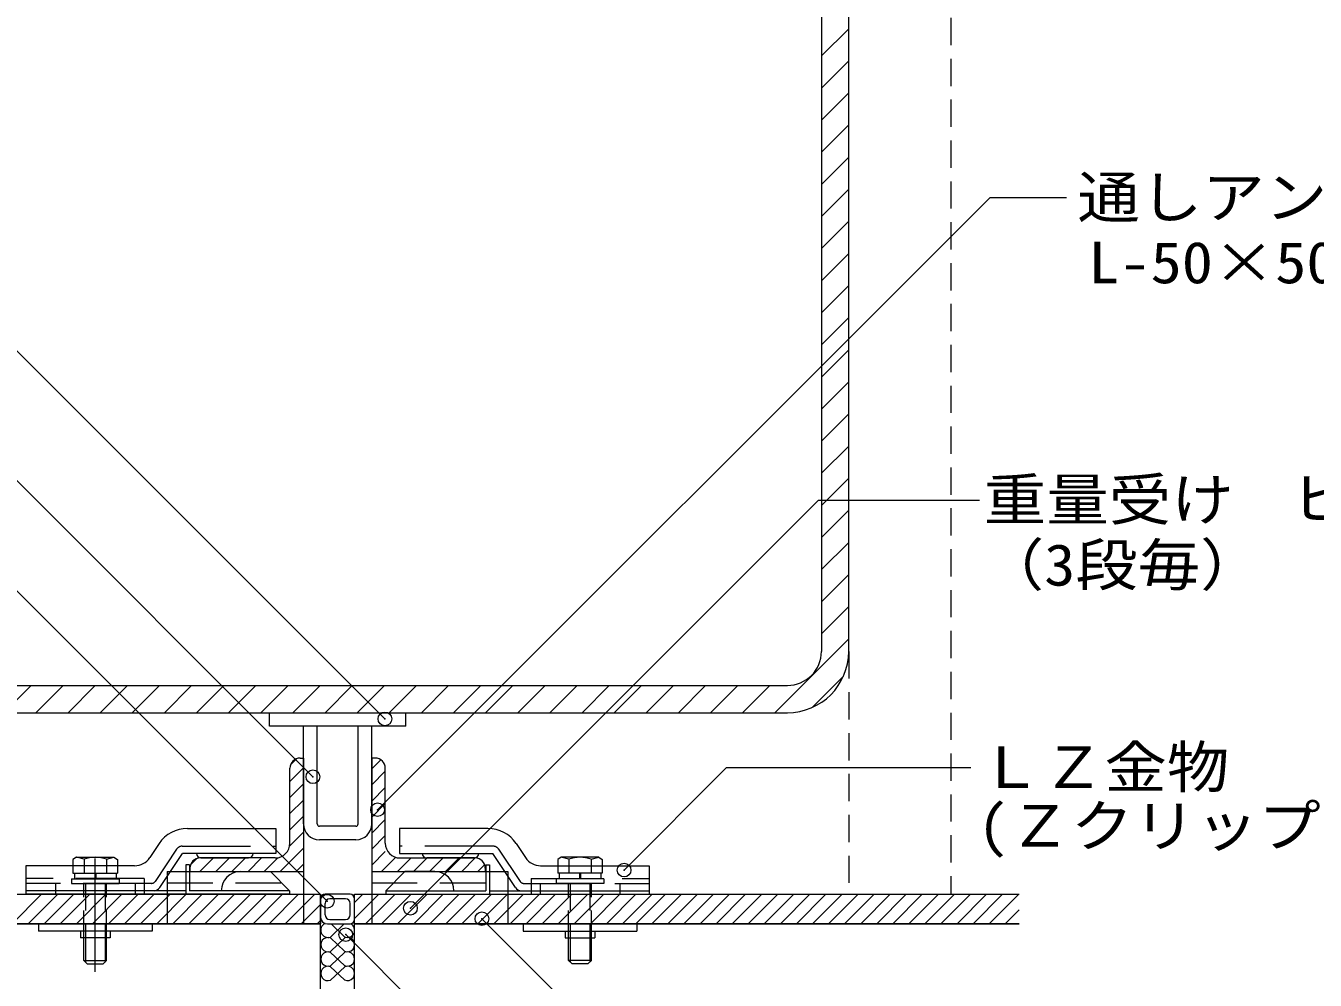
# Model space of a CAD drawing. Units: millimetres on the paper, enlarged 4 times, with parts at other scales. Extents: x -762 to 778, y -519 to 521.
# Drawn here: x -619.7 to -392.7, y 139.6 to 307.8 of the extents above; entities that cross this region are included whole.
import ezdxf
from ezdxf.enums import TextEntityAlignment as Align

# ---------------------------------------------------------------- set-up
doc = ezdxf.new("R2010")
doc.units = ezdxf.units.MM
doc.header["$LTSCALE"] = 4
doc.header["$PDMODE"] = 32
doc.header["$PDSIZE"] = 2.4
for name, pattern in [('CHAIN1', [8, 5, -1, 1, -1]), ('DASHED1', [1.8, 1.2, -0.6]), ('DASHED2', [3, 2, -1]), ('DASHED3', [4, 3, -1])]:
    doc.linetypes.add(name, pattern=pattern)
for name, color, linetype, lineweight in [('0-0_メース', 2, 'Continuous', 18), ('0-1_躯体', 7, 'Continuous', 18), ('0-2_金物', 2, 'Continuous', 18), ('0-3_鋼材', 3, 'Continuous', 18), ('0-4_その他資材', 7, 'Continuous', 18), ('0-9_部材名・寸法', 7, 'Continuous', 18)]:
    doc.layers.add(name, color=color, linetype=linetype, lineweight=lineweight)
doc.styles.add('ＭＳ ゴシック', font='')
doc.styles.get('ＭＳ ゴシック').set_extended_font_data('MS Gothic')

msp = doc.modelspace()

# ---------------------------------------------------------------- linework, layer by layer
at = {"layer": '0-0_メース'}
for p, q in [((-684.803, 154.757), (-567.803, 154.757)), ((-567.803, 130.757), (-567.803, 154.757)), ((-561.803, 130.757), (-561.803, 154.757)), ((-561.803, 154.757), (-444.803, 154.757)), ((-684.803, 149.557), (-567.803, 149.557)), ((-561.803, 149.557), (-444.803, 149.557))]:
    msp.add_line(p, q, dxfattribs=at)
at = {"layer": '0-1_躯体', "color": 3}
for p, q in [((-479.603, 355.957), (-479.603, 197.557)), ((-474.803, 197.557), (-474.803, 355.957)), ((-644.003, 191.557), (-485.603, 191.557)), ((-644.003, 186.757), (-485.603, 186.757))]:
    msp.add_line(p, q, dxfattribs=at)
at = {"layer": '0-1_躯体'}
for p, q in [((-479.603, 302.461), (-474.803, 307.261)), ((-479.603, 296.804), (-474.803, 301.604)), ((-479.603, 291.147), (-474.803, 295.947)), ((-479.603, 285.491), (-474.803, 290.291)), ((-479.603, 279.834), (-474.803, 284.634)), ((-479.603, 274.177), (-474.803, 278.977)), ((-479.603, 268.52), (-474.803, 273.32)), ((-479.603, 262.863), (-474.803, 267.663)), ((-479.603, 257.206), (-474.803, 262.006)), ((-479.603, 251.549), (-474.803, 256.349)), ((-479.603, 245.893), (-474.803, 250.693)), ((-479.603, 240.236), (-474.803, 245.036)), ((-479.603, 234.579), (-474.803, 239.379)), ((-479.603, 228.922), (-474.803, 233.722)), ((-479.603, 223.265), (-474.803, 228.065)), ((-479.603, 217.608), (-474.803, 222.408)), ((-479.603, 211.951), (-474.803, 216.751)), ((-479.603, 206.295), (-474.803, 211.095)), ((-479.603, 200.638), (-474.803, 205.438)), ((-487.827, 186.757), (-474.803, 199.781)), ((-481.257, 187.67), (-475.716, 193.211)), ((-623.591, 186.757), (-618.791, 191.557)), ((-617.934, 186.757), (-613.134, 191.557)), ((-612.278, 186.757), (-607.478, 191.557)), ((-606.621, 186.757), (-601.821, 191.557)), ((-600.964, 186.757), (-596.164, 191.557)), ((-595.307, 186.757), (-590.507, 191.557)), ((-589.65, 186.757), (-584.85, 191.557)), ((-583.993, 186.757), (-579.193, 191.557)), ((-578.336, 186.757), (-573.536, 191.557)), ((-572.68, 186.757), (-567.88, 191.557)), ((-567.023, 186.757), (-562.223, 191.557)), ((-561.366, 186.757), (-556.566, 191.557)), ((-555.709, 186.757), (-550.909, 191.557)), ((-550.052, 186.757), (-545.252, 191.557)), ((-544.395, 186.757), (-539.595, 191.557)), ((-538.739, 186.757), (-533.939, 191.557)), ((-533.082, 186.757), (-528.282, 191.557)), ((-527.425, 186.757), (-522.625, 191.557)), ((-521.768, 186.757), (-516.968, 191.557)), ((-516.111, 186.757), (-511.311, 191.557)), ((-510.454, 186.757), (-505.654, 191.557)), ((-504.797, 186.757), (-499.997, 191.557)), ((-499.141, 186.757), (-494.341, 191.557)), ((-493.484, 186.757), (-488.684, 191.557))]:
    msp.add_line(p, q, dxfattribs=at)
at = {"layer": '0-1_躯体', "color": 3}
for radius in [10.8, 6]:
    msp.add_arc((-485.603, 197.557), radius, 270, 0, dxfattribs=at)
at = {"layer": '0-2_金物'}
for p, q in [((-591.253, 166.357), (-575.683, 166.357)), ((-575.683, 166.357), (-575.683, 161.957)), ((-553.922, 166.357), (-553.922, 161.957)), ((-538.352, 166.357), (-553.922, 166.357)), ((-596.245, 163.685), (-597.888, 161.222)), ((-533.36, 163.685), (-531.717, 161.222)), ((-610.783, 161.277), (-611.409, 160.916)), ((-609.446, 160.947), (-610.783, 161.277)), ((-610.783, 161.277), (-604.183, 161.277)), ((-605.521, 160.947), (-604.183, 161.277)), ((-604.183, 161.277), (-603.557, 160.916)), ((-596.127, 155.931), (-592.11, 161.957)), ((-575.683, 161.957), (-592.11, 161.957)), ((-553.922, 161.957), (-537.496, 161.957)), ((-533.479, 155.931), (-537.496, 161.957)), ((-525.422, 161.277), (-526.048, 160.916)), ((-524.084, 160.947), (-525.422, 161.277)), ((-518.823, 161.277), (-525.422, 161.277)), ((-520.159, 160.947), (-518.823, 161.277)), ((-518.823, 161.277), (-518.197, 160.916)), ((-600.55, 159.797), (-619.683, 159.797)), ((-619.683, 159.797), (-619.683, 155.397)), ((-611.409, 160.916), (-611.409, 159.797)), ((-609.446, 160.947), (-609.446, 159.797)), ((-605.52, 160.947), (-605.52, 159.797)), ((-603.558, 160.916), (-603.558, 159.797)), ((-590.883, 159.957), (-590.883, 155.397)), ((-588.883, 161.157), (-580.483, 161.157)), ((-540.722, 161.157), (-549.123, 161.157)), ((-538.722, 159.957), (-538.722, 155.397)), ((-529.055, 159.797), (-509.923, 159.797)), ((-526.047, 160.916), (-526.047, 159.797)), ((-524.085, 160.947), (-524.085, 159.797)), ((-520.159, 160.947), (-520.159, 159.797)), ((-518.197, 160.916), (-518.197, 159.797)), ((-509.923, 159.797), (-509.923, 155.397)), ((-619.683, 157.557), (-619.683, 154.757)), ((-581.923, 158.757), (-576.643, 158.757)), ((-573.283, 155.397), (-576.643, 158.757)), ((-556.323, 155.397), (-552.962, 158.757)), ((-547.682, 158.757), (-552.962, 158.757)), ((-509.923, 157.557), (-509.923, 154.757)), ((-597.125, 155.397), (-619.683, 155.397)), ((-573.283, 154.757), (-619.683, 154.757)), ((-591.523, 155.397), (-598.883, 155.397)), ((-573.283, 155.397), (-590.883, 155.397)), ((-573.283, 155.397), (-573.283, 154.757)), ((-556.323, 155.397), (-556.323, 154.757)), ((-556.323, 155.397), (-538.722, 155.397)), ((-556.323, 154.757), (-509.923, 154.757)), ((-538.082, 155.397), (-530.723, 155.397)), ((-532.48, 155.397), (-509.923, 155.397)), ((-597.483, 149.557), (-617.483, 149.557)), ((-617.483, 149.557), (-617.483, 148.277)), ((-597.483, 148.277), (-617.483, 148.277)), ((-610.083, 148.277), (-610.083, 147.077)), ((-604.883, 148.277), (-604.883, 147.077)), ((-597.483, 149.557), (-597.483, 148.277)), ((-532.123, 149.557), (-512.123, 149.557)), ((-532.123, 149.557), (-532.123, 148.277)), ((-532.123, 148.277), (-512.123, 148.277)), ((-524.723, 148.277), (-524.723, 147.077)), ((-519.523, 148.277), (-519.523, 147.077)), ((-512.123, 149.557), (-512.123, 148.277)), ((-604.883, 147.077), (-610.083, 147.077)), ((-609.483, 143.08), (-609.483, 147.077)), ((-609.203, 147.077), (-609.203, 142.8)), ((-605.764, 147.077), (-605.764, 142.8)), ((-605.484, 143.08), (-605.484, 147.077)), ((-524.723, 147.077), (-519.523, 147.077)), ((-524.121, 143.08), (-524.121, 147.077)), ((-523.842, 147.077), (-523.842, 142.799)), ((-520.403, 147.077), (-520.403, 142.799)), ((-520.122, 143.08), (-520.122, 147.077)), ((-609.483, 143.08), (-605.484, 143.08)), ((-608.883, 142.48), (-609.483, 143.08)), ((-606.084, 142.48), (-605.484, 143.08)), ((-520.122, 143.08), (-524.121, 143.08)), ((-523.522, 142.479), (-524.121, 143.08)), ((-520.722, 142.479), (-520.122, 143.08)), ((-608.883, 142.48), (-606.084, 142.48)), ((-520.722, 142.479), (-523.522, 142.479))]:
    msp.add_line(p, q, dxfattribs=at)
at = {"layer": '0-2_金物', "linetype": 'CHAIN1'}
msp.add_line((-607.483, 141.081), (-607.483, 163.18), dxfattribs=at)
at = {"layer": '0-2_金物', "linetype": 'DASHED3'}
for p, q in [((-593.151, 162.703), (-596.931, 157.033)), ((-592.152, 163.237), (-575.683, 163.237)), ((-537.453, 163.237), (-553.922, 163.237)), ((-536.454, 162.703), (-532.675, 157.033)), ((-611.409, 159.797), (-611.409, 158.477)), ((-609.446, 159.797), (-609.446, 158.477)), ((-605.52, 159.797), (-605.52, 158.477)), ((-603.558, 159.797), (-603.558, 158.477)), ((-526.047, 159.797), (-526.047, 158.477)), ((-524.085, 159.797), (-524.085, 158.477)), ((-520.159, 159.797), (-520.159, 158.477)), ((-518.197, 159.797), (-518.197, 158.477)), ((-598.883, 157.557), (-619.683, 157.557)), ((-597.596, 156.677), (-619.683, 156.677)), ((-614.483, 156.677), (-614.483, 155.397)), ((-611.683, 157.477), (-611.683, 156.677)), ((-611.683, 157.477), (-603.283, 157.477)), ((-611.683, 156.677), (-603.283, 156.677)), ((-611.409, 158.477), (-603.558, 158.477)), ((-611.163, 158.477), (-611.163, 157.477)), ((-611.163, 158.477), (-603.804, 158.477)), ((-607.563, 158.477), (-607.563, 157.477)), ((-607.403, 158.477), (-607.403, 157.477)), ((-603.804, 158.477), (-603.804, 157.477)), ((-603.283, 157.477), (-603.283, 156.677)), ((-600.483, 156.677), (-600.483, 155.397)), ((-598.883, 157.557), (-598.883, 154.757)), ((-532.009, 156.677), (-509.923, 156.677)), ((-530.723, 157.557), (-530.723, 154.757)), ((-530.723, 157.557), (-509.923, 157.557)), ((-529.123, 156.677), (-529.123, 155.397)), ((-526.322, 157.477), (-526.322, 156.677)), ((-517.923, 157.477), (-526.322, 157.477)), ((-517.923, 156.677), (-526.322, 156.677)), ((-518.197, 158.477), (-526.047, 158.477)), ((-525.801, 158.477), (-525.801, 157.477)), ((-518.443, 158.477), (-525.801, 158.477)), ((-522.202, 158.477), (-522.202, 157.477)), ((-522.042, 158.477), (-522.042, 157.477)), ((-518.443, 158.477), (-518.443, 157.477)), ((-517.923, 157.477), (-517.923, 156.677)), ((-515.122, 156.677), (-515.122, 155.397)), ((-600.483, 155.397), (-619.683, 155.397)), ((-614.483, 155.397), (-614.483, 154.757)), ((-600.483, 155.397), (-600.483, 154.757)), ((-598.883, 155.397), (-600.483, 155.397)), ((-530.723, 155.397), (-529.123, 155.397)), ((-529.123, 155.397), (-529.123, 154.757)), ((-529.123, 155.397), (-509.923, 155.397)), ((-515.122, 155.397), (-515.122, 154.757))]:
    msp.add_line(p, q, dxfattribs=at)
at = {"layer": '0-2_金物', "linetype": 'DASHED1'}
for p, q in [((-609.483, 147.077), (-609.483, 156.677)), ((-609.203, 156.677), (-609.203, 147.077)), ((-605.764, 156.677), (-605.764, 147.077)), ((-605.484, 147.077), (-605.484, 156.677)), ((-524.121, 147.077), (-524.121, 156.677)), ((-523.842, 156.677), (-523.842, 147.077)), ((-520.403, 156.677), (-520.403, 147.077)), ((-520.122, 147.077), (-520.122, 156.677))]:
    msp.add_line(p, q, dxfattribs=at)
at = {"layer": '0-2_金物'}
for points in [[(-590.883, 159.957), (-591.523, 159.957), (-591.523, 154.757)], [(-538.722, 159.957), (-538.082, 159.957), (-538.082, 154.757)]]:
    msp.add_lwpolyline(points, dxfattribs=at)
for centre, radius, start, end in [((-591.253, 160.357), 6, 90, 146.30992), ((-538.352, 160.357), 6, 33.69005, 89.99998), ((-607.483, 155.278), 5.999, 70.90288, 109.09647), ((-600.55, 162.997), 3.2, 270, 326.30992), ((-588.883, 161.957), 0.8, 180, 270), ((-580.483, 161.957), 0.8, 270, 0), ((-549.123, 161.957), 0.8, 180, 270), ((-540.722, 161.957), 0.8, 270, 0), ((-529.055, 162.997), 3.2, 213.69005, 269.99998), ((-522.122, 155.278), 5.999, 70.90353, 109.09712), ((-581.923, 155.397), 3.36, 90, 180), ((-547.682, 155.397), 3.36, 0, 90), ((-597.125, 156.597), 1.2, 270, 326.30992), ((-532.48, 156.597), 1.2, 213.69005, 269.99998)]:
    msp.add_arc(centre, radius, start, end, dxfattribs=at)
at = {"layer": '0-2_金物', "linetype": 'DASHED3'}
for centre, radius, start, end in [((-592.152, 162.037), 1.2, 90, 146.30992), ((-537.453, 162.037), 1.2, 33.69005, 89.99998), ((-597.596, 157.477), 0.8, 270, 326.30992), ((-532.009, 157.477), 0.8, 213.69005, 269.99998)]:
    msp.add_arc(centre, radius, start, end, dxfattribs=at)
at = {"layer": '0-3_鋼材'}
for p, q in [((-576.803, 186.757), (-552.803, 186.757)), ((-552.803, 184.357), (-552.803, 186.757)), ((-570.803, 167.157), (-570.803, 184.357)), ((-568.403, 167.157), (-568.403, 184.357)), ((-561.203, 167.157), (-561.203, 184.357)), ((-558.803, 167.157), (-558.803, 184.357)), ((-571.403, 178.757), (-570.803, 178.757)), ((-570.803, 178.757), (-570.803, 158.757)), ((-558.203, 178.757), (-558.803, 178.757)), ((-558.803, 178.757), (-558.803, 158.757)), ((-573.203, 163.757), (-573.203, 176.957)), ((-556.403, 163.757), (-556.403, 176.957)), ((-561.603, 166.757), (-568.003, 166.757)), ((-561.603, 164.357), (-568.003, 164.357)), ((-590.803, 159.357), (-590.803, 158.757)), ((-575.803, 161.157), (-589.003, 161.157)), ((-553.803, 161.157), (-540.603, 161.157)), ((-538.802, 159.357), (-538.802, 158.757)), ((-590.803, 158.757), (-570.803, 158.757))]:
    msp.add_line(p, q, dxfattribs=at)
at = {"layer": '0-3_鋼材', "color": 7}
for p, q in [((-571.995, 178.657), (-573.103, 177.549)), ((-558.803, 176.85), (-557.201, 178.452)), ((-570.803, 177.02), (-573.203, 174.62)), ((-558.803, 174.022), (-556.403, 176.422)), ((-570.803, 174.192), (-573.203, 171.792)), ((-558.803, 171.193), (-556.403, 173.593)), ((-570.803, 171.364), (-573.203, 168.964)), ((-558.803, 168.365), (-556.403, 170.765)), ((-570.803, 168.535), (-573.203, 166.135)), ((-558.803, 165.537), (-556.403, 167.937)), ((-570.803, 165.707), (-573.251, 163.258)), ((-558.803, 162.708), (-556.403, 165.108)), ((-570.803, 162.878), (-574.924, 158.757)), ((-558.803, 159.88), (-556.403, 162.28)), ((-589.595, 161.057), (-590.703, 159.949)), ((-586.666, 161.157), (-589.066, 158.757)), ((-583.838, 161.157), (-586.238, 158.757)), ((-581.009, 161.157), (-583.41, 158.757)), ((-578.181, 161.157), (-580.581, 158.757)), ((-575.304, 161.205), (-577.752, 158.757)), ((-570.803, 160.05), (-572.096, 158.757)), ((-557.097, 158.757), (-554.697, 161.157)), ((-554.269, 158.757), (-551.869, 161.157)), ((-551.44, 158.757), (-549.04, 161.157)), ((-548.612, 158.757), (-546.212, 161.157)), ((-545.783, 158.757), (-543.384, 161.157)), ((-542.955, 158.757), (-540.555, 161.156)), ((-540.127, 158.757), (-538.911, 159.972))]:
    msp.add_line(p, q, dxfattribs=at)
at = {"layer": '0-3_鋼材', "color": 2}
for p, q in [((-594.803, 158.757), (-594.803, 154.757)), ((-594.803, 158.757), (-570.803, 158.757)), ((-570.803, 158.757), (-570.803, 154.757)), ((-558.803, 158.757), (-534.803, 158.757)), ((-558.803, 158.757), (-558.803, 154.757)), ((-534.803, 158.757), (-534.803, 154.757)), ((-534.803, 158.559), (-534.803, 154.757))]:
    msp.add_line(p, q, dxfattribs=at)
at = {"layer": '0-3_鋼材', "color": 2, "linetype": 'DASHED2'}
for p, q in [((-594.803, 156.757), (-570.803, 156.757)), ((-558.803, 156.757), (-534.803, 156.757)), ((-594.803, 154.757), (-594.803, 149.557)), ((-534.803, 154.757), (-534.803, 149.557)), ((-570.803, 149.557), (-594.803, 149.557)), ((-534.803, 149.557), (-558.803, 149.557))]:
    msp.add_line(p, q, dxfattribs=at)
at = {"layer": '0-3_鋼材', "color": 2, "linetype": 'DASHED3'}
for p, q in [((-558.803, 158.757), (-558.803, 149.557)), ((-570.803, 154.757), (-570.803, 149.557))]:
    msp.add_line(p, q, dxfattribs=at)
at = {"layer": '0-3_鋼材'}
msp.add_lwpolyline([(-552.803, 184.357), (-576.803, 184.357), (-576.803, 186.757)], dxfattribs=at)
for centre, radius, start, end in [((-571.403, 176.957), 1.8, 90, 180), ((-558.203, 176.957), 1.8, 0, 90), ((-568.003, 167.157), 2.8, 180, 270), ((-568.003, 167.157), 0.4, 180, 270), ((-561.603, 167.157), 0.4, 270, 0), ((-561.603, 167.157), 2.8, 270, 0), ((-575.803, 163.757), 2.6, 270, 0), ((-553.803, 163.757), 2.6, 180, 270), ((-589.003, 159.357), 1.8, 90, 180), ((-540.603, 159.357), 1.8, 0, 90)]:
    msp.add_arc(centre, radius, start, end, dxfattribs=at)
at = {"layer": '0-4_その他資材', "linetype": 'DASHED1'}
for p, q in [((-456.803, 373.957), (-456.803, 154.757)), ((-474.803, 197.557), (-474.803, 154.757))]:
    msp.add_line(p, q, dxfattribs=at)
at = {"layer": '0-4_その他資材'}
for p, q in [((-684.803, 154.757), (-567.803, 154.757)), ((-616.92, 154.757), (-622.121, 149.557)), ((-614.092, 154.757), (-619.292, 149.557)), ((-611.263, 154.757), (-616.464, 149.557)), ((-608.435, 154.757), (-613.636, 149.557)), ((-605.607, 154.757), (-610.807, 149.557)), ((-602.778, 154.757), (-607.979, 149.557)), ((-599.95, 154.757), (-605.15, 149.557)), ((-597.121, 154.757), (-602.322, 149.557)), ((-594.293, 154.757), (-599.493, 149.557)), ((-591.465, 154.757), (-596.665, 149.557)), ((-588.636, 154.757), (-593.837, 149.557)), ((-585.808, 154.757), (-591.008, 149.557)), ((-582.979, 154.757), (-588.18, 149.557)), ((-580.151, 154.757), (-585.351, 149.557)), ((-577.322, 154.757), (-582.523, 149.557)), ((-574.494, 154.757), (-579.694, 149.557)), ((-571.666, 154.757), (-576.866, 149.557)), ((-568.837, 154.757), (-574.038, 149.557)), ((-567.803, 154.757), (-567.803, 149.557)), ((-562.603, 154.757), (-567.003, 154.757)), ((-561.803, 149.557), (-561.803, 154.757)), ((-561.803, 154.757), (-444.803, 154.757)), ((-560.353, 154.757), (-561.803, 153.306)), ((-557.524, 154.756), (-561.803, 150.477)), ((-554.696, 154.756), (-559.895, 149.557)), ((-551.867, 154.757), (-557.067, 149.557)), ((-549.038, 154.757), (-554.239, 149.557)), ((-546.21, 154.757), (-551.41, 149.557)), ((-543.381, 154.757), (-548.582, 149.557)), ((-540.553, 154.757), (-545.753, 149.557)), ((-537.724, 154.757), (-542.925, 149.557)), ((-534.896, 154.757), (-540.096, 149.557)), ((-532.068, 154.757), (-537.268, 149.557)), ((-529.239, 154.757), (-534.44, 149.557)), ((-526.411, 154.757), (-531.611, 149.557)), ((-523.582, 154.757), (-528.783, 149.557)), ((-520.754, 154.757), (-525.954, 149.557)), ((-517.925, 154.757), (-523.126, 149.557)), ((-515.097, 154.757), (-520.297, 149.557)), ((-512.269, 154.757), (-517.469, 149.557)), ((-509.441, 154.757), (-514.641, 149.557)), ((-507.095, 154.757), (-512.295, 149.557)), ((-504.266, 154.756), (-509.466, 149.557)), ((-501.438, 154.756), (-506.638, 149.557)), ((-498.609, 154.757), (-503.809, 149.557)), ((-495.781, 154.757), (-500.981, 149.557)), ((-492.952, 154.757), (-498.153, 149.557)), ((-490.124, 154.757), (-495.324, 149.557)), ((-487.295, 154.757), (-492.496, 149.557)), ((-484.467, 154.757), (-489.667, 149.557)), ((-481.638, 154.757), (-486.839, 149.557)), ((-478.81, 154.757), (-484.01, 149.557)), ((-475.982, 154.757), (-481.182, 149.557)), ((-473.153, 154.757), (-478.354, 149.557)), ((-470.325, 154.757), (-475.525, 149.557)), ((-467.496, 154.757), (-472.697, 149.557)), ((-464.668, 154.757), (-469.868, 149.557)), ((-461.839, 154.757), (-467.04, 149.557)), ((-459.011, 154.757), (-464.211, 149.557)), ((-456.183, 154.757), (-461.383, 149.557)), ((-453.354, 154.757), (-458.555, 149.557)), ((-450.526, 154.757), (-455.726, 149.557)), ((-447.697, 154.757), (-452.898, 149.557)), ((-444.869, 154.757), (-450.069, 149.557)), ((-567.803, 152.963), (-571.209, 149.557)), ((-567.803, 153.957), (-567.803, 150.729)), ((-567.003, 151.129), (-567.003, 153.157)), ((-563.404, 153.957), (-566.202, 153.957)), ((-562.603, 151.129), (-562.603, 153.157)), ((-561.803, 150.329), (-561.803, 153.957)), ((-567.803, 150.134), (-568.381, 149.557)), ((-566.202, 150.329), (-563.404, 150.329)), ((-444.803, 151.995), (-447.241, 149.557)), ((-567.803, 149.557), (-684.803, 149.557)), ((-566.603, 149.529), (-562.603, 149.529)), ((-563.641, 149.529), (-566.053, 147.23)), ((-565.964, 149.529), (-563.593, 147.268)), ((-444.803, 149.557), (-561.803, 149.557)), ((-563.561, 147.072), (-566.053, 144.696)), ((-566.032, 147.06), (-563.593, 144.734)), ((-563.561, 144.537), (-566.053, 142.161)), ((-566.032, 144.525), (-563.593, 142.199)), ((-563.561, 142.003), (-566.053, 139.627)), ((-566.032, 141.991), (-563.593, 139.665))]:
    msp.add_line(p, q, dxfattribs=at)
for centre, radius, start, end in [((-567.003, 153.957), 0.8, 90, 180), ((-562.603, 153.957), 0.8, 0, 90), ((-566.202, 153.157), 0.8, 90, 180), ((-563.404, 153.157), 0.8, 0, 90), ((-566.603, 150.729), 1.2, 180, 270), ((-566.202, 151.129), 0.8, 180, 270), ((-563.404, 151.129), 0.8, 270, 0), ((-562.603, 150.329), 0.8, 270, 0)]:
    msp.add_arc(centre, radius, start, end, dxfattribs=at)
for centre, start_param, end_param in [((-566.504, 148.416), 5.0959414, 8.2145939), ((-563.083, 148.43), 1.1575739, 4.2097512), ((-566.504, 145.882), 4.337613, 8.2145939), ((-563.083, 145.896), 1.1575739, 5.0945936), ((-566.504, 143.347), 4.337613, 8.2145939), ((-563.083, 143.362), 1.1575739, 5.0945936), ((-566.504, 140.813), 4.337613, 8.2145939), ((-563.083, 140.827), 1.1575739, 5.0945936)]:
    msp.add_ellipse(centre, major_axis=(-1.28, 0), ratio=0.99, start_param=start_param, end_param=end_param, dxfattribs=at)
at = {"layer": '0-9_部材名・寸法'}
for p, q in [((-556.476, 185.662), (-667.43, 296.616)), ((-557.766, 169.665), (-449.961, 277.47)), ((-436.443, 277.47), (-449.961, 277.47)), ((-569.163, 175.457), (-656.196, 262.491)), ((-566.635, 153.536), (-637.898, 224.8)), ((-551.98, 152.308), (-480.119, 224.169)), ((-480.119, 224.169), (-451.771, 224.169)), ((-563.375, 147.646), (-514.48, 98.751))]:
    msp.add_line(p, q, dxfattribs=at)
for points in [[(-514.361, 159.027), (-496.32, 177.068), (-453.304, 177.068)], [(-539.402, 150.459), (-508.796, 119.853), (-494.26, 119.853)]]:
    msp.add_lwpolyline(points, dxfattribs=at)
for p in [(-556.476, 185.662), (-569.163, 175.457), (-557.766, 169.665), (-514.361, 159.027), (-566.635, 153.536), (-551.98, 152.308), (-539.402, 150.459), (-563.375, 147.646)]:
    msp.add_point(p, dxfattribs=at)

# ---------------------------------------------------------------- texts
at = {"layer": '0-9_部材名・寸法', "style": 'ＭＳ ゴシック', "width": 1.1}
for s, p in [('通しアングル', (-434.526, 271.704)), ('L-50×50×6', (-432.61, 260.207)), ('重量受け', (-451.005, 218.437)), ('ピースアングル', (-396.716, 218.711)), ('（3段毎）', (-451.388, 206.94)), ('ＬＺ金物', (-451.771, 171.301)), ('(Ｚクリップ)', (-452.154, 160.955))]:
    msp.add_text(s, height=7.331, dxfattribs=at).set_placement(p, align=Align.BOTTOM_LEFT)

doc.saveas('drawing.dxf')
